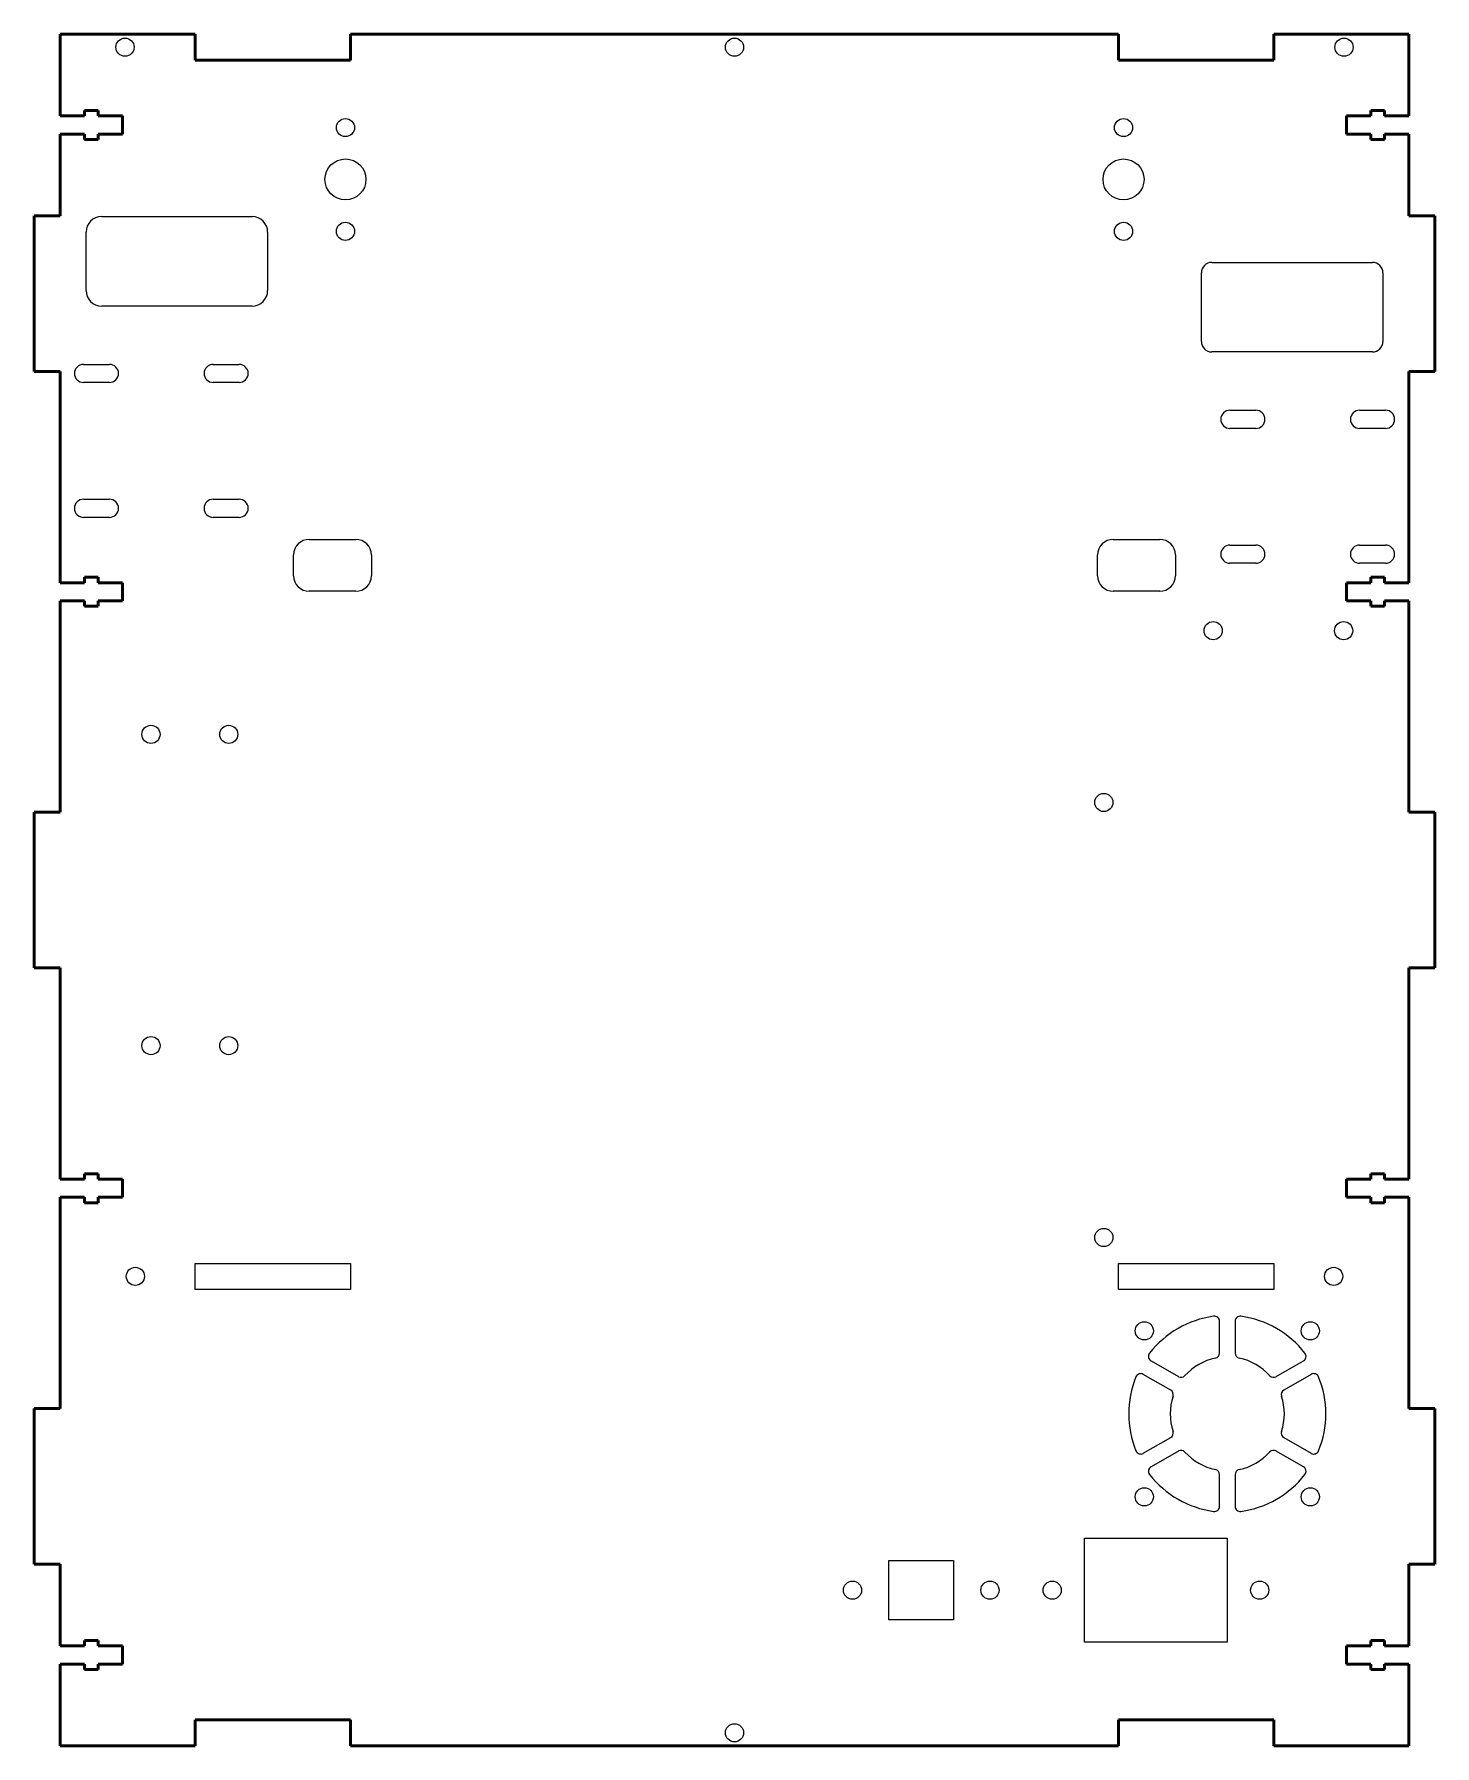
# Model space of a CAD drawing. Header units: millimetres. Extents: x -265 to 5, y -35 to 295.
import ezdxf

# ---------------------------------------------------------------- set-up
doc = ezdxf.new("R2010")
doc.units = ezdxf.units.MM
doc.layers.add('IV_OUTER_PROFILE', color=7, linetype='Continuous', lineweight=50)

msp = doc.modelspace()

# ---------------------------------------------------------------- linework, layer by layer
for p, q in [((-252, 259.85), (-223, 259.85)), ((-255, 245.6), (-255, 256.85)), ((-220, 256.85), (-220, 245.6)), ((-38, 251), (-7, 251)), ((-40, 235.75), (-40, 249)), ((-5, 249), (-5, 235.75)), ((-223, 242.6), (-252, 242.6)), ((-255.5, 231.35), (-250.5, 231.35)), ((-230.5, 231.35), (-225.5, 231.35)), ((-7, 233.75), (-38, 233.75)), ((-250.5, 227.85), (-255.5, 227.85)), ((-225.5, 227.85), (-230.5, 227.85)), ((-34.5, 222.5), (-29.5, 222.5)), ((-9.5, 222.5), (-4.5, 222.5)), ((-29.5, 219), (-34.5, 219)), ((-4.5, 219), (-9.5, 219)), ((-255.5, 205.35), (-250.5, 205.35)), ((-230.5, 205.35), (-225.5, 205.35)), ((-250.5, 201.85), (-255.5, 201.85)), ((-225.5, 201.85), (-230.5, 201.85)), ((-212, 197.6), (-203, 197.6)), ((-57, 197.6), (-48, 197.6)), ((-34.5, 196.5), (-29.5, 196.5)), ((-9.5, 196.5), (-4.5, 196.5)), ((-215, 190.6), (-215, 194.6)), ((-200, 194.6), (-200, 190.6)), ((-60, 190.6), (-60, 194.6)), ((-45, 194.6), (-45, 190.6)), ((-29.5, 193), (-34.5, 193)), ((-4.5, 193), (-9.5, 193)), ((-203, 187.6), (-212, 187.6)), ((-48, 187.6), (-57, 187.6)), ((-234, 53), (-234, 58)), ((-234, 58), (-204, 58)), ((-204, 58), (-204, 53)), ((-56, 53), (-56, 58)), ((-56, 58), (-26, 58)), ((-26, 58), (-26, 53)), ((-204, 53), (-234, 53)), ((-26, 53), (-56, 53)), ((-36.5, 40.74), (-36.5, 46.83)), ((-33.5, 46.83), (-33.5, 40.74)), ((-45.91, 33.57), (-51.19, 36.61)), ((-49.69, 39.21), (-44.41, 36.17)), ((-25.59, 36.17), (-20.31, 39.21)), ((-18.81, 36.61), (-24.09, 33.57)), ((-51.19, 21.39), (-45.91, 24.43)), ((-24.09, 24.43), (-18.81, 21.39)), ((-44.41, 21.83), (-49.69, 18.79)), ((-20.31, 18.79), (-25.59, 21.83)), ((-36.5, 11.17), (-36.5, 17.26)), ((-33.5, 17.26), (-33.5, 11.17)), ((-62.5, -15), (-62.5, 5)), ((-62.5, 5), (-35, 5)), ((-35, 5), (-35, -15)), ((-100.25, -10.75), (-100.25, 0.75)), ((-100.25, 0.75), (-87.75, 0.75)), ((-87.75, 0.75), (-87.75, -10.75)), ((-87.75, -10.75), (-100.25, -10.75)), ((-35, -15), (-62.5, -15))]:
    msp.add_line(p, q)
for centre, radius in [((-247.5, 292.5), 1.75), ((-130, 292.5), 1.75), ((-12.5, 292.5), 1.75), ((-205, 277), 1.75), ((-55, 277), 1.75), ((-205, 267), 3.95), ((-55, 267), 3.95), ((-205, 257), 1.75), ((-55, 257), 1.75), ((-37.72, 180), 1.75), ((-12.57, 180), 1.75), ((-242.5, 160), 1.75), ((-227.5, 160), 1.75), ((-58.8, 146.88), 1.75), ((-242.5, 100), 1.75), ((-227.5, 100), 1.75), ((-58.8, 63), 1.75), ((-245.5, 55.5), 1.75), ((-14.5, 55.5), 1.75), ((-51, 45), 1.75), ((-19, 45), 1.75), ((-51, 13), 1.75), ((-19, 13), 1.75), ((-107.25, -5), 1.75), ((-80.75, -5), 1.75), ((-68.75, -5), 1.75), ((-28.75, -5), 1.75), ((-130, -32.5), 1.75)]:
    msp.add_circle(centre, radius)
for centre, radius, start, end in [((-252, 256.85), 3, 90, 180), ((-223, 256.85), 3, 0, 90), ((-38, 249), 2, 90, 180), ((-7, 249), 2, 0, 90), ((-252, 245.6), 3, 180, 270), ((-223, 245.6), 3, 270, 0), ((-38, 235.75), 2, 180, 270), ((-7, 235.75), 2, 270, 0), ((-255.5, 229.6), 1.75, 90, 270), ((-250.5, 229.6), 1.75, 270, 90), ((-230.5, 229.6), 1.75, 90, 270), ((-225.5, 229.6), 1.75, 270, 90), ((-34.5, 220.75), 1.75, 90, 270), ((-29.5, 220.75), 1.75, 270, 90), ((-9.5, 220.75), 1.75, 90, 270), ((-4.5, 220.75), 1.75, 270, 90), ((-255.5, 203.6), 1.75, 90, 270), ((-250.5, 203.6), 1.75, 270, 90), ((-230.5, 203.6), 1.75, 90, 270), ((-225.5, 203.6), 1.75, 270, 90), ((-212, 194.6), 3, 90, 180), ((-203, 194.6), 3, 0, 90), ((-57, 194.6), 3, 90, 180), ((-48, 194.6), 3, 0, 90), ((-34.5, 194.75), 1.75, 90, 270), ((-29.5, 194.75), 1.75, 270, 90), ((-9.5, 194.75), 1.75, 90, 270), ((-4.5, 194.75), 1.75, 270, 90), ((-212, 190.6), 3, 180, 270), ((-203, 190.6), 3, 270, 0), ((-57, 190.6), 3, 180, 270), ((-48, 190.6), 3, 270, 360), ((-35, 29), 19, 97.9836, 142.0164), ((-37.5, 46.83), 1, 0, 97.9836), ((-32.5, 46.83), 1, 82.0164, 180), ((-35, 29), 19, 37.9836, 82.0164), ((-49.19, 40.08), 1, 142.0164, 240), ((-35, 29), 11, 102.0247, 137.9753), ((-37.5, 40.74), 1, 282.0247, 0), ((-32.5, 40.74), 1, 180, 257.9753), ((-35, 29), 11, 42.0247, 77.9753), ((-20.81, 40.08), 1, 300, 37.9836), ((-51.69, 35.75), 1, 60, 157.9836), ((-43.91, 37.03), 1, 240, 317.9753), ((-26.09, 37.03), 1, 222.0247, 300), ((-18.31, 35.75), 1, 22.0164, 120), ((-35, 29), 19, 157.9836, 202.0164), ((-46.41, 32.7), 1, 342.0247, 60), ((-23.59, 32.7), 1, 120, 197.9753), ((-35, 29), 19, 337.9836, 22.0164), ((-35, 29), 11, 162.0247, 197.9753), ((-35, 29), 11, 342.0247, 17.9753), ((-46.41, 25.3), 1, 300, 17.9753), ((-23.59, 25.3), 1, 162.0247, 240), ((-51.69, 22.25), 1, 202.0164, 300), ((-43.91, 20.97), 1, 42.0247, 120), ((-35, 29), 11, 222.0247, 257.9753), ((-35, 29), 11, 282.0247, 317.9753), ((-26.09, 20.97), 1, 60, 137.9753), ((-18.31, 22.25), 1, 240, 337.9836), ((-49.19, 17.92), 1, 120, 217.9836), ((-35, 29), 19, 217.9836, 262.0164), ((-37.5, 17.26), 1, 360, 77.9753), ((-32.5, 17.26), 1, 102.0247, 180), ((-35, 29), 19, 277.9836, 322.0164), ((-20.81, 17.92), 1, 322.0164, 60), ((-37.5, 11.17), 1, 262.0164, 0), ((-32.5, 11.17), 1, 180, 277.9836)]:
    msp.add_arc(centre, radius, start, end)
at = {"layer": 'IV_OUTER_PROFILE'}
for p, q in [((-234, 295), (-260, 295)), ((-260, 295), (-260, 279.25)), ((-234, 290), (-234, 295)), ((-56, 295), (-204, 295)), ((-204, 295), (-204, 290)), ((-56, 290), (-56, 295)), ((0, 295), (-26, 295)), ((-26, 295), (-26, 290)), ((0, 279.25), (0, 295)), ((-204, 290), (-234, 290)), ((-26, 290), (-56, 290)), ((-260, 279.25), (-255.3, 279.25)), ((-255.3, 279.25), (-255.3, 280.3)), ((-255.3, 280.3), (-252.7, 280.3)), ((-252.7, 280.3), (-252.7, 279.25)), ((-252.7, 279.25), (-248, 279.25)), ((-248, 279.25), (-248, 275.75)), ((-12, 275.75), (-12, 279.25)), ((-12, 279.25), (-7.3, 279.25)), ((-7.3, 279.25), (-7.3, 280.3)), ((-7.3, 280.3), (-4.7, 280.3)), ((-4.7, 280.3), (-4.7, 279.25)), ((-4.7, 279.25), (0, 279.25)), ((-255.3, 275.75), (-260, 275.75)), ((-260, 275.75), (-260, 260)), ((-255.3, 274.7), (-255.3, 275.75)), ((-252.7, 274.7), (-255.3, 274.7)), ((-248, 275.75), (-252.7, 275.75)), ((-252.7, 275.75), (-252.7, 274.7)), ((-7.3, 275.75), (-12, 275.75)), ((-7.3, 274.7), (-7.3, 275.75)), ((-4.7, 274.7), (-7.3, 274.7)), ((0, 275.75), (-4.7, 275.75)), ((-4.7, 275.75), (-4.7, 274.7)), ((0, 260), (0, 275.75)), ((-265, 260), (-260, 260)), ((-265, 230), (-265, 260)), ((5, 260), (0, 260)), ((5, 230), (5, 260)), ((-260, 230), (-265, 230)), ((-260, 230), (-260, 189.25)), ((0, 189.25), (0, 230)), ((0, 230), (5, 230)), ((-260, 189.25), (-255.3, 189.25)), ((-255.3, 189.25), (-255.3, 190.3)), ((-255.3, 190.3), (-252.7, 190.3)), ((-252.7, 190.3), (-252.7, 189.25)), ((-252.7, 189.25), (-248, 189.25)), ((-248, 189.25), (-248, 185.75)), ((-12, 185.75), (-12, 189.25)), ((-12, 189.25), (-7.3, 189.25)), ((-7.3, 189.25), (-7.3, 190.3)), ((-7.3, 190.3), (-4.7, 190.3)), ((-4.7, 190.3), (-4.7, 189.25)), ((-4.7, 189.25), (0, 189.25)), ((-255.3, 185.75), (-260, 185.75)), ((-260, 185.75), (-260, 145)), ((-255.3, 184.7), (-255.3, 185.75)), ((-248, 185.75), (-252.7, 185.75)), ((-252.7, 185.75), (-252.7, 184.7)), ((-7.3, 185.75), (-12, 185.75)), ((-7.3, 184.7), (-7.3, 185.75)), ((0, 185.75), (-4.7, 185.75)), ((-4.7, 185.75), (-4.7, 184.7)), ((0, 145), (0, 185.75)), ((-252.7, 184.7), (-255.3, 184.7)), ((-4.7, 184.7), (-7.3, 184.7)), ((-265, 145), (-260, 145)), ((-265, 115), (-265, 145)), ((5, 145), (0, 145)), ((5, 115), (5, 145)), ((-260, 115), (-265, 115)), ((-260, 115), (-260, 74.25)), ((0, 74.25), (0, 115)), ((0, 115), (5, 115)), ((-260, 74.25), (-255.3, 74.25)), ((-255.3, 74.25), (-255.3, 75.3)), ((-255.3, 75.3), (-252.7, 75.3)), ((-252.7, 75.3), (-252.7, 74.25)), ((-252.7, 74.25), (-248, 74.25)), ((-248, 74.25), (-248, 70.75)), ((-12, 70.75), (-12, 74.25)), ((-12, 74.25), (-7.3, 74.25)), ((-7.3, 74.25), (-7.3, 75.3)), ((-7.3, 75.3), (-4.7, 75.3)), ((-4.7, 75.3), (-4.7, 74.25)), ((-4.7, 74.25), (0, 74.25)), ((-255.3, 70.75), (-260, 70.75)), ((-260, 70.75), (-260, 30)), ((-255.3, 69.7), (-255.3, 70.75)), ((-252.7, 69.7), (-255.3, 69.7)), ((-248, 70.75), (-252.7, 70.75)), ((-252.7, 70.75), (-252.7, 69.7)), ((-7.3, 70.75), (-12, 70.75)), ((-7.3, 69.7), (-7.3, 70.75)), ((-4.7, 69.7), (-7.3, 69.7)), ((0, 70.75), (-4.7, 70.75)), ((-4.7, 70.75), (-4.7, 69.7)), ((0, 30), (0, 70.75)), ((-265, 30), (-260, 30)), ((-265, 0), (-265, 30)), ((5, 30), (0, 30)), ((5, 0), (5, 30)), ((-260, 0), (-265, 0)), ((-260, 0), (-260, -15.75)), ((0, -15.75), (0, 0)), ((0, 0), (5, 0)), ((-260, -15.75), (-255.3, -15.75)), ((-255.3, -15.75), (-255.3, -14.7)), ((-255.3, -14.7), (-252.7, -14.7)), ((-252.7, -14.7), (-252.7, -15.75)), ((-252.7, -15.75), (-248, -15.75)), ((-248, -15.75), (-248, -19.25)), ((-12, -19.25), (-12, -15.75)), ((-12, -15.75), (-7.3, -15.75)), ((-7.3, -15.75), (-7.3, -14.7)), ((-7.3, -14.7), (-4.7, -14.7)), ((-4.7, -14.7), (-4.7, -15.75)), ((-4.7, -15.75), (0, -15.75)), ((-255.3, -19.25), (-260, -19.25)), ((-260, -19.25), (-260, -35)), ((-255.3, -20.3), (-255.3, -19.25)), ((-248, -19.25), (-252.7, -19.25)), ((-252.7, -19.25), (-252.7, -20.3)), ((-7.3, -19.25), (-12, -19.25)), ((-7.3, -20.3), (-7.3, -19.25)), ((0, -19.25), (-4.7, -19.25)), ((-4.7, -19.25), (-4.7, -20.3)), ((0, -35), (0, -19.25)), ((-252.7, -20.3), (-255.3, -20.3)), ((-4.7, -20.3), (-7.3, -20.3)), ((-234, -30), (-204, -30)), ((-234, -35), (-234, -30)), ((-204, -30), (-204, -35)), ((-56, -35), (-56, -30)), ((-56, -30), (-26, -30)), ((-26, -30), (-26, -35)), ((-260, -35), (-234, -35)), ((-204, -35), (-56, -35)), ((-26, -35), (0, -35))]:
    msp.add_line(p, q, dxfattribs=at)

doc.saveas('drawing.dxf')
